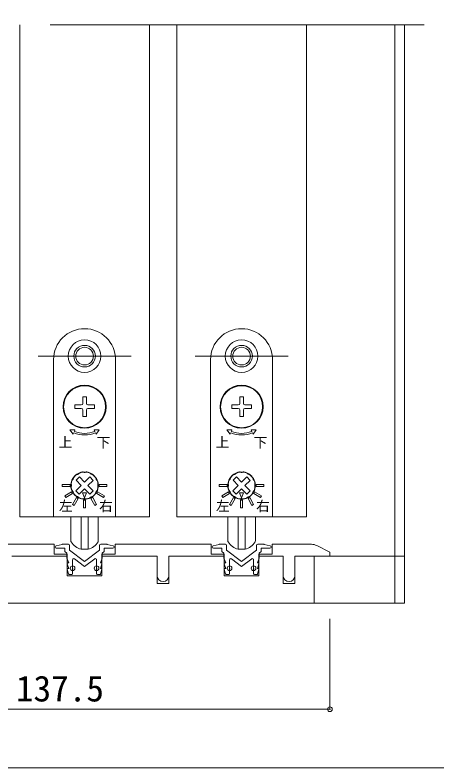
# Model space of a CAD drawing. Units: millimetres on the paper, enlarged 10 times, with parts at other scales. Extents: x -2000 to 2000, y -1385 to 1385.
# Drawn here: x -377 to -18, y -68 to 573 of the extents above; entities that cross this region are included whole.
import ezdxf
from ezdxf.enums import TextEntityAlignment as Align

# ---------------------------------------------------------------- set-up
doc = ezdxf.new("R2010")
doc.units = ezdxf.units.MM
doc.header["$LTSCALE"] = 10
doc.header["$PDMODE"] = 32
doc.header["$PDSIZE"] = 4
doc.linetypes.add('USER1', pattern=[19.05, 12.7, -6.35])
doc.linetypes.add('USER4', pattern=[50.8, 31.75, -6.35, 6.35, -6.35])
doc.layers.add('1-1_0', color=7, linetype='Continuous', lineweight=20)
doc.layers.add('2-0_18', color=7, linetype='Continuous', lineweight=18)
doc.styles.add('ＭＳ ゴシック', font='')
doc.styles.get('ＭＳ ゴシック').set_extended_font_data('MS Gothic')

msp = doc.modelspace()

# ---------------------------------------------------------------- linework, layer by layer
at = {"layer": '1-1_0'}
msp.add_lwpolyline([(380, -67.5), (-1950, -67.5), (-1950, 1335)], dxfattribs=at)
at = {"layer": '2-0_18', "linetype": 'USER4', "lineweight": 20}
msp.add_line((-29.21, 564.3), (-585.88, 564.3), dxfattribs=at)
at = {"layer": '2-0_18', "lineweight": 20}
for p, q in [((-372.54, 564.3), (-372.54, 145.97)), ((-262.54, 564.3), (-262.54, 145.97)), ((-239.21, 564.3), (-239.21, 145.97)), ((-129.21, 564.3), (-129.21, 145.97)), ((-54.21, 564.3), (-54.21, 72.64)), ((-45.88, 564.3), (-45.88, 72.64)), ((-372.54, 145.97), (-262.54, 145.97)), ((-239.21, 145.97), (-129.21, 145.97)), ((-343.38, 122.64), (-425.04, 122.64)), ((-343.38, 122.64), (-343.38, 114.3)), ((-336.65, 122.61), (-341.76, 121.48)), ((-336.43, 122.64), (-331.32, 122.64)), ((-330.32, 121.64), (-330.32, 117.64)), ((-304.77, 121.64), (-304.77, 117.64)), ((-298.65, 122.64), (-303.77, 122.64)), ((-298.44, 122.61), (-293.33, 121.48)), ((-210.04, 122.64), (-291.71, 122.64)), ((-291.71, 122.64), (-291.71, 114.3)), ((-210.04, 122.64), (-210.04, 114.3)), ((-203.32, 122.61), (-208.43, 121.48)), ((-203.1, 122.64), (-197.99, 122.64)), ((-196.99, 121.64), (-196.99, 117.64)), ((-171.43, 121.64), (-171.43, 117.64)), ((-165.32, 122.64), (-170.43, 122.64)), ((-165.1, 122.61), (-159.99, 121.48)), ((-124.9, 122.64), (-158.38, 122.64)), ((-158.38, 122.64), (-158.38, 114.3)), ((-342.54, 120.3), (-342.54, 120.5)), ((-341.54, 119.3), (-338.1, 119.3)), ((-338.1, 119.3), (-334.21, 119.3)), ((-334.21, 116.39), (-332.54, 115.14)), ((-330.32, 117.64), (-317.54, 108.05)), ((-317.54, 108.05), (-304.77, 117.64)), ((-300.88, 116.39), (-302.54, 115.14)), ((-296.99, 119.3), (-300.88, 119.3)), ((-300.88, 116.39), (-300.88, 119.3)), ((-293.54, 119.3), (-296.99, 119.3)), ((-292.54, 120.5), (-292.54, 120.3)), ((-209.21, 120.3), (-209.21, 120.5)), ((-208.21, 119.3), (-204.77, 119.3)), ((-204.77, 119.3), (-200.88, 119.3)), ((-200.88, 116.39), (-199.21, 115.14)), ((-196.99, 117.64), (-184.21, 108.05)), ((-184.21, 108.05), (-171.43, 117.64)), ((-167.54, 116.39), (-169.21, 115.14)), ((-163.65, 119.3), (-167.54, 119.3)), ((-167.54, 116.39), (-167.54, 119.3)), ((-160.21, 119.3), (-163.65, 119.3)), ((-159.21, 120.5), (-159.21, 120.3)), ((-379.21, 112.64), (-332.21, 112.64)), ((-332.54, 111.09), (-332.54, 115.14)), ((-332.5, 110.86), (-331.06, 107)), ((-327.71, 97.67), (-327.71, 109.51)), ((-317.54, 103.89), (-326.11, 110.31)), ((-317.54, 103.89), (-308.98, 110.31)), ((-307.38, 97.64), (-307.38, 109.51)), ((-302.59, 110.86), (-304.04, 106.97)), ((-302.88, 112.64), (-255.88, 112.64)), ((-302.54, 111.09), (-302.54, 115.14)), ((-255.88, 112.64), (-255.88, 89.3)), ((-245.88, 112.64), (-198.88, 112.64)), ((-245.88, 112.64), (-245.88, 89.3)), ((-199.21, 111.09), (-199.21, 115.14)), ((-199.17, 110.86), (-197.72, 107)), ((-194.38, 97.67), (-194.38, 109.51)), ((-184.21, 103.89), (-192.78, 110.31)), ((-184.21, 103.89), (-175.64, 110.31)), ((-174.04, 97.64), (-174.04, 109.51)), ((-169.25, 110.86), (-170.71, 106.97)), ((-169.54, 112.64), (-148.88, 112.64)), ((-169.21, 111.09), (-169.21, 115.14)), ((-148.88, 112.64), (-148.88, 89.3)), ((-138.88, 112.64), (-122.54, 112.64)), ((-122.54, 112.64), (-45.88, 112.64)), ((-332.25, 106.14), (-331.01, 102)), ((-331.61, 107), (-331.06, 107)), ((-303.44, 106.97), (-304.04, 106.97)), ((-302.8, 106.11), (-304.04, 101.97)), ((-198.92, 106.14), (-197.68, 102)), ((-198.28, 107), (-197.72, 107)), ((-170.11, 106.97), (-170.71, 106.97)), ((-169.47, 106.11), (-170.71, 101.97)), ((-331.15, 97.48), (-332.25, 101.14)), ((-331.61, 102), (-331.01, 102)), ((-330.51, 97), (-328.38, 97)), ((-304.54, 96.97), (-306.71, 96.97)), ((-303.44, 101.97), (-304.04, 101.97)), ((-303.9, 97.44), (-302.8, 101.11)), ((-197.82, 97.48), (-198.92, 101.14)), ((-198.28, 102), (-197.68, 102)), ((-197.18, 97), (-195.04, 97)), ((-171.21, 96.97), (-173.38, 96.97)), ((-170.11, 101.97), (-170.71, 101.97)), ((-170.57, 97.44), (-169.47, 101.11)), ((-245.88, 89.3), (-255.88, 89.3)), ((-569.21, 72.64), (-45.88, 72.64))]:
    msp.add_line(p, q, dxfattribs=at)
at = {"layer": '2-0_18', "color": 2, "linetype": 'USER1'}
for p, q in [((-357.04, 282.64), (-278.04, 282.64)), ((-223.71, 282.64), (-144.71, 282.64))]:
    msp.add_line(p, q, dxfattribs=at)
at = {"layer": '2-0_18'}
for p, q in [((-343.88, 279.64), (-343.88, 145.97)), ((-291.21, 145.97), (-291.21, 279.64)), ((-210.54, 279.64), (-210.54, 145.97)), ((-157.88, 145.97), (-157.88, 279.64)), ((-316.04, 247.97), (-319.04, 247.97)), ((-319.04, 242.47), (-319.04, 247.97)), ((-316.04, 242.47), (-316.04, 247.97)), ((-182.71, 247.97), (-185.71, 247.97)), ((-185.71, 242.47), (-185.71, 247.97)), ((-182.71, 242.47), (-182.71, 247.97)), ((-320.38, 238.14), (-325.88, 238.14)), ((-309.21, 241.14), (-314.71, 241.14)), ((-309.21, 238.14), (-314.71, 238.14)), ((-309.21, 241.14), (-309.21, 238.14)), ((-187.04, 238.14), (-192.54, 238.14)), ((-175.88, 241.14), (-181.38, 241.14)), ((-175.88, 238.14), (-181.38, 238.14)), ((-175.88, 241.14), (-175.88, 238.14)), ((-319.04, 231.3), (-319.04, 236.8)), ((-316.04, 231.3), (-319.04, 231.3)), ((-316.04, 231.3), (-316.04, 236.8)), ((-185.71, 231.3), (-185.71, 236.8)), ((-182.71, 231.3), (-185.71, 231.3)), ((-182.71, 231.3), (-182.71, 236.8)), ((-317.51, 175.46), (-312.98, 179.89)), ((-184.18, 175.46), (-179.64, 179.89)), ((-320.37, 172.67), (-324.79, 177.2)), ((-187.04, 172.67), (-191.46, 177.2)), ((-324.9, 168.25), (-320.37, 172.67)), ((-322.11, 165.38), (-324.9, 168.25)), ((-322.11, 165.38), (-317.58, 169.81)), ((-313.15, 165.27), (-317.58, 169.81)), ((-310.29, 168.07), (-313.15, 165.27)), ((-191.57, 168.25), (-187.04, 172.67)), ((-188.78, 165.38), (-191.57, 168.25)), ((-188.78, 165.38), (-184.24, 169.81)), ((-179.82, 165.27), (-184.24, 169.81)), ((-176.96, 168.07), (-179.82, 165.27)), ((-343.88, 145.97), (-291.21, 145.97)), ((-329.21, 125.53), (-329.21, 145.97)), ((-320.46, 145.97), (-320.46, 118.46)), ((-314.63, 145.97), (-314.63, 118.46)), ((-305.88, 145.97), (-305.88, 125.53)), ((-210.54, 145.97), (-157.88, 145.97)), ((-195.88, 125.53), (-195.88, 145.97)), ((-187.13, 145.97), (-187.13, 118.46)), ((-181.29, 145.97), (-181.29, 118.46)), ((-172.54, 145.97), (-172.54, 125.53)), ((-320.46, 118.46), (-314.63, 118.46)), ((-187.13, 118.46), (-181.29, 118.46))]:
    msp.add_line(p, q, dxfattribs=at)
at = {"layer": '2-0_18', "color": 4, "lineweight": 9}
for p, q in [((-109.21, -17.58), (-109.21, 59.3)), ((-567.54, -17.58), (-109.21, -17.58))]:
    msp.add_line(p, q, dxfattribs=at)
at = {"layer": '2-0_18'}
for points in [[(-320.38, 241.14), (-325.88, 241.14), (-325.88, 238.14)], [(-187.04, 241.14), (-192.54, 241.14), (-192.54, 238.14)], [(-326.22, 218.69), (-325.71, 219.93), (-330.04, 219.93), (-327.24, 216.23), (-326.73, 217.46)], [(-308.36, 217.46), (-307.85, 216.23), (-305.05, 219.93), (-309.38, 219.93), (-308.87, 218.69)], [(-192.88, 218.69), (-192.37, 219.93), (-196.7, 219.93), (-193.9, 216.23), (-193.39, 217.46)], [(-175.03, 217.46), (-174.52, 216.23), (-171.72, 219.93), (-176.05, 219.93), (-175.54, 218.69)], [(-317.51, 175.46), (-321.93, 180), (-324.79, 177.2)], [(-310.29, 168.07), (-314.71, 172.6), (-310.18, 177.02), (-312.98, 179.89)], [(-184.18, 175.46), (-188.6, 180), (-191.46, 177.2)], [(-176.96, 168.07), (-181.38, 172.6), (-176.85, 177.02), (-179.64, 179.89)]]:
    msp.add_lwpolyline(points, dxfattribs=at)
for points in [[(-336.54, 171.8), (-329.88, 171.8), (-329.88, 173.47), (-336.54, 173.47)], [(-298.54, 173.47), (-305.21, 173.47), (-305.21, 171.8), (-298.54, 171.8)], [(-203.21, 171.8), (-196.54, 171.8), (-196.54, 173.47), (-203.21, 173.47)], [(-165.21, 173.47), (-171.88, 173.47), (-171.88, 171.8), (-165.21, 171.8)], [(-333.58, 162.41), (-327.81, 165.75), (-328.64, 167.19), (-334.41, 163.86)], [(-300.67, 163.86), (-306.45, 167.19), (-307.28, 165.75), (-301.51, 162.41)], [(-200.25, 162.41), (-194.47, 165.75), (-195.31, 167.19), (-201.08, 163.86)], [(-167.34, 163.86), (-173.11, 167.19), (-173.95, 165.75), (-168.17, 162.41)], [(-326.32, 155.76), (-322.99, 161.54), (-324.43, 162.37), (-327.76, 156.6)], [(-317.67, 162.3), (-315.95, 166.28), (-319.29, 166.32)], [(-316.71, 160.3), (-318.38, 160.3), (-318.38, 153.64), (-316.71, 153.64)], [(-307.32, 156.6), (-310.65, 162.37), (-312.1, 161.54), (-308.76, 155.76)], [(-192.99, 155.76), (-189.65, 161.54), (-191.1, 162.37), (-194.43, 156.6)], [(-184.34, 162.3), (-182.62, 166.28), (-185.95, 166.32)], [(-183.38, 160.3), (-185.04, 160.3), (-185.04, 153.64), (-183.38, 153.64)], [(-173.99, 156.6), (-177.32, 162.37), (-178.76, 161.54), (-175.43, 155.76)]]:
    msp.add_lwpolyline(points, close=True, dxfattribs=at)
at = {"layer": '2-0_18', "lineweight": 20}
for points in [[(-334.21, 116.39), (-334.21, 118.06), (-334.21, 119.3)], [(-200.88, 116.39), (-200.88, 118.06), (-200.88, 119.3)], [(-109.21, 112.64), (-109.21, 115.97), (-120.43, 121.58)], [(-567.54, 112.64), (-554.21, 112.64), (-554.21, 72.64), (-122.54, 72.64)], [(-291.71, 114.3), (-302.88, 114.3), (-302.88, 95.97), (-332.21, 95.97), (-332.21, 114.3), (-343.38, 114.3)], [(-158.38, 114.3), (-169.54, 114.3), (-169.54, 95.97), (-198.88, 95.97), (-198.88, 114.3), (-210.04, 114.3)], [(-138.88, 112.64), (-138.88, 89.3), (-148.88, 89.3)], [(-109.21, 112.64), (-122.54, 112.64), (-122.54, 72.64)]]:
    msp.add_lwpolyline(points, dxfattribs=at)
at = {"layer": '2-0_18'}
for centre, radius in [((-317.54, 282.64), 13.83), ((-184.21, 282.64), 13.83), ((-317.54, 282.64), 9.17), ((-317.54, 282.64), 7.5), ((-184.21, 282.64), 9.17), ((-184.21, 282.64), 7.5), ((-317.54, 239.64), 18.33), ((-317.54, 239.64), 17.83), ((-184.21, 239.64), 18.33), ((-184.21, 239.64), 17.83)]:
    msp.add_circle(centre, radius, dxfattribs=at)
for centre, radius, start, end in [((-317.54, 279.64), 26.33, 0, 180), ((-184.21, 279.64), 26.33, 0, 180), ((-320.38, 242.47), 1.33, 270, 360), ((-320.38, 236.8), 1.33, 360, 90), ((-314.71, 242.47), 1.33, 180, 270), ((-314.71, 236.8), 1.33, 90, 180), ((-187.04, 242.47), 1.33, 270, 360), ((-187.04, 236.8), 1.33, 360, 90), ((-181.38, 242.47), 1.33, 180, 270), ((-181.38, 236.8), 1.33, 90, 180), ((-317.54, 239.64), 22.67, 247.5, 292.5), ((-184.21, 239.64), 22.67, 247.5, 292.5), ((-317.54, 239.64), 24, 247.5, 292.5), ((-184.21, 239.64), 24, 247.5, 292.5), ((-317.54, 172.64), 11.67, 98.90298, 201.09702), ((-323.63, 178.08), 3.33, 138.17431, 168.71996), ((-317.54, 172.64), 11.5, 130.42431, 138.17431), ((-322.84, 178.85), 3.33, 99.87866, 130.42431), ((-317.54, 172.64), 11.17, 116.90028, 121.69834), ((-320.09, 180.39), 3.33, 108.17431, 138.71996), ((-317.54, 172.64), 11.5, 100.42431, 108.17431), ((-319.02, 180.67), 3.33, 69.87866, 100.42431), ((-318.99, 181.86), 2.33, 72.61143, 98.90298), ((-317.54, 186.47), 2.5, 252.61143, 287.38857), ((-317.54, 172.64), 11.17, 86.90028, 91.69834), ((-315.87, 180.63), 3.33, 78.17431, 108.71996), ((-316.1, 181.86), 2.33, 81.09702, 107.38857), ((-317.54, 172.64), 11.67, 338.90298, 81.09702), ((-317.54, 172.64), 11.5, 70.42431, 78.17431), ((-314.81, 180.33), 3.33, 39.87866, 70.42431), ((-317.54, 172.64), 11.17, 56.90028, 61.69834), ((-312.1, 178.72), 3.33, 48.17431, 78.71996), ((-317.54, 172.64), 11.5, 40.42431, 48.17431), ((-311.33, 177.93), 3.33, 9.87866, 40.42431), ((-184.21, 172.64), 11.67, 98.90298, 201.09702), ((-190.3, 178.08), 3.33, 138.17431, 168.71996), ((-184.21, 172.64), 11.5, 130.42431, 138.17431), ((-189.51, 178.85), 3.33, 99.87866, 130.42431), ((-184.21, 172.64), 11.17, 116.90028, 121.69834), ((-186.76, 180.39), 3.33, 108.17431, 138.71996), ((-184.21, 172.64), 11.5, 100.42431, 108.17431), ((-185.69, 180.67), 3.33, 69.87866, 100.42431), ((-185.65, 181.86), 2.33, 72.61143, 98.90298), ((-184.21, 186.47), 2.5, 252.61143, 287.38857), ((-184.21, 172.64), 11.17, 86.90028, 91.69834), ((-182.54, 180.63), 3.33, 78.17431, 108.71996), ((-182.77, 181.86), 2.33, 81.09702, 107.38857), ((-184.21, 172.64), 11.67, 338.90298, 81.09702), ((-184.21, 172.64), 11.5, 70.42431, 78.17431), ((-181.47, 180.33), 3.33, 39.87866, 70.42431), ((-184.21, 172.64), 11.17, 56.90028, 61.69834), ((-178.76, 178.72), 3.33, 48.17431, 78.71996), ((-184.21, 172.64), 11.5, 40.42431, 48.17431), ((-177.99, 177.93), 3.33, 9.87866, 40.42431), ((-325.54, 174.31), 3.33, 168.17431, 198.71996), ((-317.54, 172.64), 11.5, 160.42431, 168.17431), ((-317.54, 172.64), 11.17, 176.90028, 181.69834), ((-325.24, 175.37), 3.33, 129.87866, 160.42431), ((-317.54, 172.64), 11.17, 146.90028, 151.69834), ((-317.54, 172.64), 11.17, 26.90028, 31.69834), ((-309.78, 175.18), 3.33, 18.17431, 48.71996), ((-317.54, 172.64), 11.5, 10.42431, 18.17431), ((-317.54, 172.64), 11.17, 356.90028, 1.69834), ((-309.51, 174.11), 3.33, 339.87866, 10.42431), ((-192.2, 174.31), 3.33, 168.17431, 198.71996), ((-184.21, 172.64), 11.5, 160.42431, 168.17431), ((-184.21, 172.64), 11.17, 176.90028, 181.69834), ((-191.9, 175.37), 3.33, 129.87866, 160.42431), ((-184.21, 172.64), 11.17, 146.90028, 151.69834), ((-184.21, 172.64), 11.17, 26.90028, 31.69834), ((-176.45, 175.18), 3.33, 18.17431, 48.71996), ((-184.21, 172.64), 11.5, 10.42431, 18.17431), ((-184.21, 172.64), 11.17, 356.90028, 1.69834), ((-176.18, 174.11), 3.33, 339.87866, 10.42431), ((-325.58, 171.16), 3.33, 159.87866, 190.42431), ((-317.54, 172.64), 11.5, 190.42431, 198.17431), ((-325.3, 170.09), 3.33, 198.17431, 228.71996), ((-326.25, 169.28), 2.33, 201.09702, 227.38857), ((-329.52, 165.72), 2.5, 12.61143, 47.38857), ((-317.54, 172.64), 11.17, 206.90028, 211.69834), ((-323.76, 167.34), 3.33, 189.87866, 220.42431), ((-311.46, 167.19), 3.33, 318.17431, 348.71996), ((-317.54, 172.64), 11.17, 326.90028, 331.69834), ((-305.56, 165.72), 2.5, 132.61143, 167.38857), ((-309.85, 169.9), 3.33, 309.87866, 340.42431), ((-308.84, 169.28), 2.33, 312.61143, 338.90298), ((-317.54, 172.64), 11.5, 340.42431, 348.17431), ((-309.55, 170.96), 3.33, 348.17431, 18.71996), ((-192.24, 171.16), 3.33, 159.87866, 190.42431), ((-184.21, 172.64), 11.5, 190.42431, 198.17431), ((-191.97, 170.09), 3.33, 198.17431, 228.71996), ((-192.92, 169.28), 2.33, 201.09702, 227.38857), ((-196.19, 165.72), 2.5, 12.61143, 47.38857), ((-184.21, 172.64), 11.17, 206.90028, 211.69834), ((-190.43, 167.34), 3.33, 189.87866, 220.42431), ((-178.12, 167.19), 3.33, 318.17431, 348.71996), ((-184.21, 172.64), 11.17, 326.90028, 331.69834), ((-172.23, 165.72), 2.5, 132.61143, 167.38857), ((-176.52, 169.9), 3.33, 309.87866, 340.42431), ((-175.5, 169.28), 2.33, 312.61143, 338.90298), ((-184.21, 172.64), 11.5, 340.42431, 348.17431), ((-176.22, 170.96), 3.33, 348.17431, 18.71996), ((-324.81, 166.77), 2.33, 192.61143, 218.90298), ((-317.54, 172.64), 11.67, 218.90298, 321.09702), ((-317.54, 172.64), 11.5, 220.42431, 228.17431), ((-322.99, 166.55), 3.33, 228.17431, 258.71996), ((-317.54, 172.64), 11.17, 236.90028, 241.69834), ((-320.28, 164.94), 3.33, 219.87866, 250.42431), ((-317.54, 172.64), 11.5, 250.42431, 258.17431), ((-319.22, 164.64), 3.33, 258.17431, 288.71996), ((-317.54, 172.64), 11.17, 266.90028, 271.69834), ((-316.07, 164.6), 3.33, 249.87866, 280.42431), ((-317.54, 172.64), 11.5, 280.42431, 288.17431), ((-315, 164.88), 3.33, 288.17431, 318.71996), ((-317.54, 172.64), 11.17, 296.90028, 301.69834), ((-312.25, 166.42), 3.33, 279.87866, 310.42431), ((-317.54, 172.64), 11.5, 310.42431, 318.17431), ((-310.28, 166.77), 2.33, 321.09702, 347.38857), ((-191.47, 166.77), 2.33, 192.61143, 218.90298), ((-184.21, 172.64), 11.67, 218.90298, 321.09702), ((-184.21, 172.64), 11.5, 220.42431, 228.17431), ((-189.66, 166.55), 3.33, 228.17431, 258.71996), ((-184.21, 172.64), 11.17, 236.90028, 241.69834), ((-186.95, 164.94), 3.33, 219.87866, 250.42431), ((-184.21, 172.64), 11.5, 250.42431, 258.17431), ((-185.88, 164.64), 3.33, 258.17431, 288.71996), ((-184.21, 172.64), 11.17, 266.90028, 271.69834), ((-182.73, 164.6), 3.33, 249.87866, 280.42431), ((-184.21, 172.64), 11.5, 280.42431, 288.17431), ((-181.66, 164.88), 3.33, 288.17431, 318.71996), ((-184.21, 172.64), 11.17, 296.90028, 301.69834), ((-178.91, 166.42), 3.33, 279.87866, 310.42431), ((-184.21, 172.64), 11.5, 310.42431, 318.17431), ((-176.95, 166.77), 2.33, 321.09702, 347.38857), ((-327.54, 125.53), 1.67, 180, 210.56067), ((-317.5, 131.46), 13.33, 210.56067, 257.16143), ((-317.59, 131.46), 13.33, 282.83857, 329.43933), ((-307.54, 125.53), 1.67, 329.43933, 360), ((-194.21, 125.53), 1.67, 180, 210.56067), ((-184.16, 131.46), 13.33, 210.56067, 257.16143), ((-184.26, 131.46), 13.33, 282.83857, 329.43933), ((-174.21, 125.53), 1.67, 329.43933, 360)]:
    msp.add_arc(centre, radius, start, end, dxfattribs=at)
at = {"layer": '2-0_18', "lineweight": 20}
for centre, radius, start, end in [((-336.43, 121.64), 1, 90, 102.52881), ((-336.43, 121.64), 1, 90, 102.52881), ((-336.43, 121.64), 1, 90, 102.52881), ((-336.43, 121.64), 1, 90, 102.52881), ((-331.32, 121.64), 1, 0, 90), ((-303.77, 121.64), 1, 90, 180), ((-298.65, 121.64), 1, 77.47119, 90), ((-203.1, 121.64), 1, 90, 102.52881), ((-203.1, 121.64), 1, 90, 102.52881), ((-203.1, 121.64), 1, 90, 102.52881), ((-203.1, 121.64), 1, 90, 102.52881), ((-197.99, 121.64), 1, 0, 90), ((-170.43, 121.64), 1, 90, 180), ((-165.32, 121.64), 1, 77.47119, 90), ((-124.9, 112.64), 10, 63.43495, 90), ((-341.54, 120.5), 1, 102.52881, 180), ((-341.54, 120.3), 1, 180, 270), ((-293.54, 120.3), 1, 270, 0), ((-293.54, 120.5), 1, 0, 77.47119), ((-208.21, 120.5), 1, 102.52881, 180), ((-208.21, 120.3), 1, 180, 270), ((-160.21, 120.3), 1, 270, 0), ((-160.21, 120.5), 1, 0, 77.47119), ((-331.88, 111.09), 0.667, 180, 200.55605), ((-331.88, 111.09), 0.667, 180, 200.55605), ((-331.88, 111.09), 0.667, 180, 200.55605), ((-331.88, 111.09), 0.667, 180, 200.55605), ((-326.71, 109.51), 1, 53.1301, 180), ((-308.38, 109.51), 1, 0, 126.8699), ((-303.21, 111.09), 0.667, 339.44395, 0), ((-303.21, 111.09), 0.667, 339.44395, 0), ((-303.21, 111.09), 0.667, 339.44395, 0), ((-198.54, 111.09), 0.667, 180, 200.55605), ((-198.54, 111.09), 0.667, 180, 200.55605), ((-198.54, 111.09), 0.667, 180, 200.55605), ((-198.54, 111.09), 0.667, 180, 200.55605), ((-193.38, 109.51), 1, 53.1301, 180), ((-175.04, 109.51), 1, 0, 126.8699), ((-169.88, 111.09), 0.667, 339.44395, 0), ((-169.88, 111.09), 0.667, 339.44395, 0), ((-169.88, 111.09), 0.667, 339.44395, 0), ((-331.61, 106.34), 0.667, 90, 196.69924), ((-303.44, 106.3), 0.667, 343.30076, 90), ((-198.28, 106.34), 0.667, 90, 196.69924), ((-170.11, 106.3), 0.667, 343.30076, 90), ((-331.61, 101.34), 0.667, 90, 196.69924), ((-330.51, 97.67), 0.667, 196.69924, 270), ((-328.38, 97.67), 0.667, 270, 0), ((-306.71, 97.64), 0.667, 180, 270), ((-304.54, 97.64), 0.667, 270, 343.30076), ((-303.44, 101.3), 0.667, 343.30076, 90), ((-198.28, 101.34), 0.667, 90, 196.69924), ((-197.18, 97.67), 0.667, 196.69924, 270), ((-195.04, 97.67), 0.667, 270, 0), ((-173.38, 97.64), 0.667, 180, 270), ((-171.21, 97.64), 0.667, 270, 343.30076), ((-170.11, 101.3), 0.667, 343.30076, 90), ((-250.88, 95.97), 5, 180, 0), ((-143.88, 95.97), 5, 180, 0)]:
    msp.add_arc(centre, radius, start, end, dxfattribs=at)
at = {"layer": '2-0_18'}
for p in [(-327.71, 102.3), (-307.38, 102.3), (-194.38, 102.3), (-174.04, 102.3)]:
    msp.add_point(p, dxfattribs=at)
at = {"layer": '2-0_18', "color": 4}
msp.add_point((-109.21, -17.58), dxfattribs=at)

# ---------------------------------------------------------------- texts
at = {"layer": '2-0_18', "style": 'ＭＳ ゴシック'}
for s, height, p in [('上', 8.55, (-339.62, 202.58)), ('下', 8.55, (-307.3, 202.32)), ('上', 8.55, (-206.29, 202.58)), ('下', 8.55, (-173.97, 202.32)), ('左', 8.55, (-339.31, 148.4)), ('右', 8.55, (-305.33, 148.32)), ('左', 8.55, (-205.98, 148.4)), ('右', 8.55, (-172, 148.32)), ('137.5', 21.99, (-375.88, -17.58))]:
    msp.add_text(s, height=height, dxfattribs=at).set_placement(p, align=Align.BOTTOM_LEFT)

doc.saveas('drawing.dxf')
